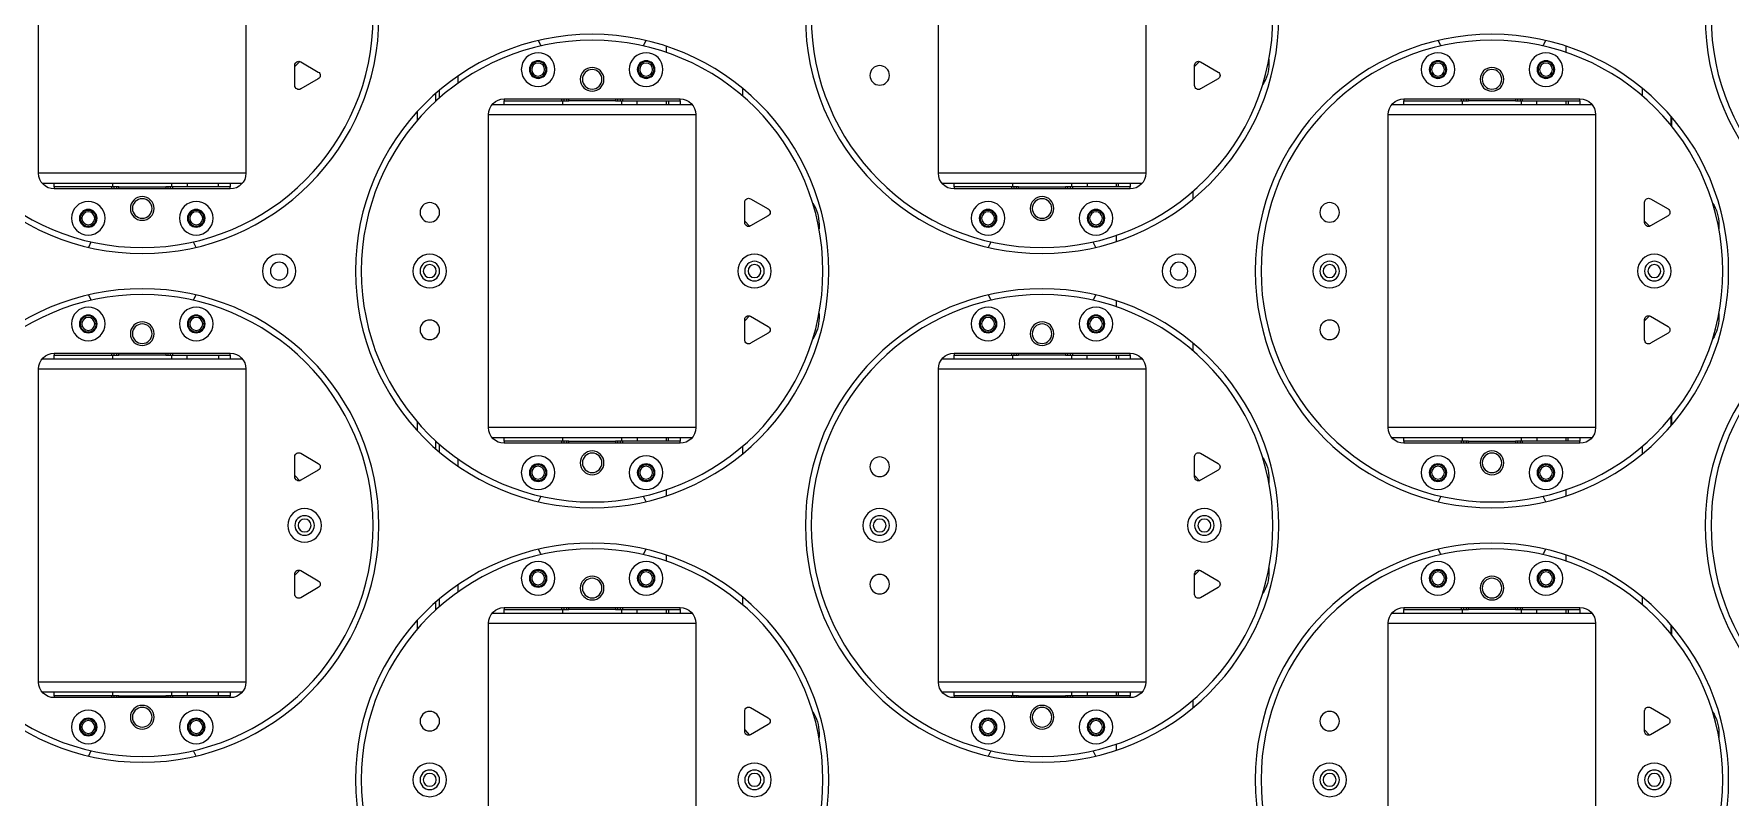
# Model space of a CAD drawing. Header units: millimetres. Extents: x 845401 to 948039, y 511594 to 550263.
# Drawn here: x 927704.9 to 928138.5, y 531937.3 to 532132.3 of the extents above; entities that cross this region are included whole.
import ezdxf

# ---------------------------------------------------------------- set-up
doc = ezdxf.new("R2010")
doc.units = ezdxf.units.MM
doc.layers.add('00', color=7, linetype='Continuous')
doc.layers.add('A-剖-0.10mm.......SECT-L01', color=255, linetype='Continuous', lineweight=18)

# ---------------------------------------------------------------- blocks, each defined once
blk = doc.blocks.new('1260包胶摆轮')
at = {"color": 7, "linetype": 'Continuous', "lineweight": 25}
for p, q in [((4842467.88, 878556.8), (4842467.88, 878476.8)), ((4842520.88, 878476.8), (4842520.88, 878556.8)), ((4842697.88, 878556.8), (4842697.88, 878476.8)), ((4842750.88, 878476.8), (4842750.88, 878556.8)), ((4842628.38, 878509.24), (4842628.38, 878507.66)), ((4842533.38, 878504.05), (4842534.64, 878505.36)), ((4842533.38, 878504.4), (4842533.38, 878499.2)), ((4842539.38, 878502.66), (4842534.88, 878505.26)), ((4842552.38, 878504.8), (4842552.38, 878505.96)), ((4842763.38, 878504.05), (4842764.64, 878505.36)), ((4842763.38, 878504.4), (4842763.38, 878499.2)), ((4842769.38, 878502.66), (4842764.88, 878505.26)), ((4842782.38, 878504.8), (4842782.38, 878505.96)), ((4842534.88, 878498.33), (4842539.38, 878500.93)), ((4842647.88, 878496.51), (4842647.88, 878498.47)), ((4842764.88, 878498.33), (4842769.38, 878500.93)), ((4842353.76, 878494.3), (4842405.01, 878494.3)), ((4842401.88, 878495.8), (4842356.88, 878495.8)), ((4842356.88, 878495.3), (4842356.88, 878495.8)), ((4842371.63, 878495.3), (4842356.88, 878495.3)), ((4842356.88, 878495.3), (4842356.88, 878494.3)), ((4842371.63, 878495.8), (4842371.63, 878495.3)), ((4842372.22, 878495.3), (4842371.63, 878495.3)), ((4842371.88, 878495.3), (4842371.88, 878494.3)), ((4842372.8, 878495.3), (4842372.22, 878495.3)), ((4842373.38, 878495.3), (4842372.8, 878495.3)), ((4842373.38, 878495.8), (4842373.38, 878495.3)), ((4842373.38, 878495.3), (4842385.38, 878495.3)), ((4842385.38, 878495.3), (4842385.38, 878495.8)), ((4842385.97, 878495.3), (4842385.38, 878495.3)), ((4842386.55, 878495.3), (4842385.97, 878495.3)), ((4842387.13, 878495.3), (4842386.55, 878495.3)), ((4842386.88, 878494.3), (4842386.88, 878495.3)), ((4842387.13, 878495.3), (4842387.13, 878495.8)), ((4842401.88, 878495.3), (4842387.13, 878495.3)), ((4842390.88, 878494.3), (4842390.88, 878495.3)), ((4842398.88, 878495.3), (4842398.88, 878494.3)), ((4842401.88, 878495.8), (4842401.88, 878495.3)), ((4842401.88, 878494.3), (4842401.88, 878495.3)), ((4842583.76, 878494.3), (4842635.01, 878494.3)), ((4842631.88, 878495.8), (4842586.88, 878495.8)), ((4842586.88, 878495.3), (4842586.88, 878495.8)), ((4842601.63, 878495.3), (4842586.88, 878495.3)), ((4842586.88, 878495.3), (4842586.88, 878494.3)), ((4842601.63, 878495.8), (4842601.63, 878495.3)), ((4842602.22, 878495.3), (4842601.63, 878495.3)), ((4842601.88, 878495.3), (4842601.88, 878494.3)), ((4842602.8, 878495.3), (4842602.22, 878495.3)), ((4842603.38, 878495.3), (4842602.8, 878495.3)), ((4842603.38, 878495.8), (4842603.38, 878495.3)), ((4842603.38, 878495.3), (4842615.38, 878495.3)), ((4842615.38, 878495.3), (4842615.38, 878495.8)), ((4842615.97, 878495.3), (4842615.38, 878495.3)), ((4842616.55, 878495.3), (4842615.97, 878495.3)), ((4842617.13, 878495.3), (4842616.55, 878495.3)), ((4842616.88, 878494.3), (4842616.88, 878495.3)), ((4842617.13, 878495.3), (4842617.13, 878495.8)), ((4842631.88, 878495.3), (4842617.13, 878495.3)), ((4842620.88, 878494.3), (4842620.88, 878495.3)), ((4842628.38, 878495.3), (4842628.38, 878494.3)), ((4842628.88, 878495.3), (4842628.88, 878494.3)), ((4842631.88, 878495.8), (4842631.88, 878495.3)), ((4842631.88, 878494.3), (4842631.88, 878495.3)), ((4842352.88, 878491.8), (4842352.88, 878411.8)), ((4842405.88, 878411.8), (4842405.88, 878491.8)), ((4842582.88, 878491.8), (4842582.88, 878411.8)), ((4842635.88, 878411.8), (4842635.88, 878491.8)), ((4842770.38, 878479.85), (4842770.38, 878477.5)), ((4842454.38, 878471.41), (4842454.38, 878473.43)), ((4842455.38, 878472.53), (4842455.38, 878470.55)), ((4842520.01, 878474.3), (4842468.76, 878474.3)), ((4842471.88, 878474.3), (4842471.88, 878473.3)), ((4842471.88, 878473.3), (4842486.63, 878473.3)), ((4842471.88, 878472.8), (4842471.88, 878473.3)), ((4842471.88, 878472.8), (4842516.88, 878472.8)), ((4842486.63, 878473.3), (4842486.63, 878472.8)), ((4842486.63, 878473.3), (4842487.22, 878473.3)), ((4842486.88, 878474.3), (4842486.88, 878473.3)), ((4842487.22, 878473.3), (4842487.8, 878473.3)), ((4842487.8, 878473.3), (4842488.38, 878473.3)), ((4842500.38, 878473.3), (4842488.38, 878473.3)), ((4842488.38, 878473.3), (4842488.38, 878472.8)), ((4842500.38, 878472.8), (4842500.38, 878473.3)), ((4842500.38, 878473.3), (4842500.97, 878473.3)), ((4842500.97, 878473.3), (4842501.55, 878473.3)), ((4842501.55, 878473.3), (4842502.13, 878473.3)), ((4842501.88, 878473.3), (4842501.88, 878474.3)), ((4842502.13, 878472.8), (4842502.13, 878473.3)), ((4842502.13, 878473.3), (4842516.88, 878473.3)), ((4842505.88, 878474.3), (4842505.88, 878473.3)), ((4842513.38, 878474.3), (4842513.38, 878473.3)), ((4842513.88, 878473.3), (4842513.88, 878474.3)), ((4842516.88, 878473.3), (4842516.88, 878474.3)), ((4842516.88, 878473.3), (4842516.88, 878472.8)), ((4842532.88, 878472.09), (4842532.88, 878470.13)), ((4842750.01, 878474.3), (4842698.76, 878474.3)), ((4842701.88, 878474.3), (4842701.88, 878473.3)), ((4842701.88, 878472.8), (4842701.88, 878473.3)), ((4842701.88, 878473.3), (4842716.63, 878473.3)), ((4842701.88, 878472.8), (4842746.88, 878472.8)), ((4842716.63, 878473.3), (4842716.63, 878472.8)), ((4842716.63, 878473.3), (4842717.22, 878473.3)), ((4842716.88, 878474.3), (4842716.88, 878473.3)), ((4842717.22, 878473.3), (4842717.8, 878473.3)), ((4842717.8, 878473.3), (4842718.38, 878473.3)), ((4842730.38, 878473.3), (4842718.38, 878473.3)), ((4842718.38, 878473.3), (4842718.38, 878472.8)), ((4842730.38, 878472.8), (4842730.38, 878473.3)), ((4842730.38, 878473.3), (4842730.97, 878473.3)), ((4842730.97, 878473.3), (4842731.55, 878473.3)), ((4842731.55, 878473.3), (4842732.13, 878473.3)), ((4842731.88, 878473.3), (4842731.88, 878474.3)), ((4842732.13, 878473.3), (4842746.88, 878473.3)), ((4842732.13, 878472.8), (4842732.13, 878473.3)), ((4842735.88, 878474.3), (4842735.88, 878473.3)), ((4842743.38, 878474.3), (4842743.38, 878473.3)), ((4842743.88, 878473.3), (4842743.88, 878474.3)), ((4842746.88, 878473.3), (4842746.88, 878474.3)), ((4842746.88, 878473.3), (4842746.88, 878472.8)), ((4842762.88, 878472.09), (4842762.88, 878470.13)), ((4842418.38, 878469.4), (4842418.38, 878464.2)), ((4842424.38, 878467.66), (4842419.88, 878470.26)), ((4842648.38, 878469.4), (4842648.38, 878464.2)), ((4842654.38, 878467.66), (4842649.88, 878470.26)), ((4842419.64, 878463.23), (4842418.38, 878464.54)), ((4842419.88, 878463.33), (4842424.38, 878465.93)), ((4842649.64, 878463.23), (4842648.38, 878464.54)), ((4842649.88, 878463.33), (4842654.38, 878465.93)), ((4842667.38, 878462.63), (4842667.38, 878463.8)), ((4842513.38, 878460.94), (4842513.38, 878459.36)), ((4842743.38, 878460.94), (4842743.38, 878459.36)), ((4842513.38, 878444.24), (4842513.38, 878442.66)), ((4842743.38, 878444.24), (4842743.38, 878442.66)), ((4842418.38, 878439.05), (4842419.64, 878440.36)), ((4842418.38, 878439.4), (4842418.38, 878434.2)), ((4842424.38, 878437.66), (4842419.88, 878440.26)), ((4842648.38, 878439.05), (4842649.64, 878440.36)), ((4842648.38, 878439.4), (4842648.38, 878434.2)), ((4842654.38, 878437.66), (4842649.88, 878440.26)), ((4842667.38, 878439.8), (4842667.38, 878440.96)), ((4842419.88, 878433.33), (4842424.38, 878435.93)), ((4842455.38, 878433.05), (4842455.38, 878431.07)), ((4842532.88, 878433.47), (4842532.88, 878431.51)), ((4842649.88, 878433.33), (4842654.38, 878435.93)), ((4842762.88, 878433.47), (4842762.88, 878431.51)), ((4842454.38, 878430.17), (4842454.38, 878432.19)), ((4842468.76, 878429.3), (4842520.01, 878429.3)), ((4842516.88, 878430.8), (4842471.88, 878430.8)), ((4842471.88, 878430.3), (4842471.88, 878430.8)), ((4842486.63, 878430.3), (4842471.88, 878430.3)), ((4842471.88, 878430.3), (4842471.88, 878429.3)), ((4842486.63, 878430.8), (4842486.63, 878430.3)), ((4842487.22, 878430.3), (4842486.63, 878430.3)), ((4842486.88, 878430.3), (4842486.88, 878429.3)), ((4842487.8, 878430.3), (4842487.22, 878430.3)), ((4842488.38, 878430.3), (4842487.8, 878430.3)), ((4842488.38, 878430.8), (4842488.38, 878430.3)), ((4842488.38, 878430.3), (4842500.38, 878430.3)), ((4842500.38, 878430.3), (4842500.38, 878430.8)), ((4842500.97, 878430.3), (4842500.38, 878430.3)), ((4842501.55, 878430.3), (4842500.97, 878430.3)), ((4842502.13, 878430.3), (4842501.55, 878430.3)), ((4842501.88, 878429.3), (4842501.88, 878430.3)), ((4842502.13, 878430.3), (4842502.13, 878430.8)), ((4842516.88, 878430.3), (4842502.13, 878430.3)), ((4842505.88, 878429.3), (4842505.88, 878430.3)), ((4842513.38, 878430.3), (4842513.38, 878429.3)), ((4842513.88, 878430.3), (4842513.88, 878429.3)), ((4842516.88, 878430.8), (4842516.88, 878430.3)), ((4842516.88, 878429.3), (4842516.88, 878430.3)), ((4842698.76, 878429.3), (4842750.01, 878429.3)), ((4842746.88, 878430.8), (4842701.88, 878430.8)), ((4842701.88, 878430.3), (4842701.88, 878430.8)), ((4842716.63, 878430.3), (4842701.88, 878430.3)), ((4842701.88, 878430.3), (4842701.88, 878429.3)), ((4842716.63, 878430.8), (4842716.63, 878430.3)), ((4842717.22, 878430.3), (4842716.63, 878430.3)), ((4842716.88, 878430.3), (4842716.88, 878429.3)), ((4842717.8, 878430.3), (4842717.22, 878430.3)), ((4842718.38, 878430.3), (4842717.8, 878430.3)), ((4842718.38, 878430.8), (4842718.38, 878430.3)), ((4842718.38, 878430.3), (4842730.38, 878430.3)), ((4842730.38, 878430.3), (4842730.38, 878430.8)), ((4842730.97, 878430.3), (4842730.38, 878430.3)), ((4842731.55, 878430.3), (4842730.97, 878430.3)), ((4842732.13, 878430.3), (4842731.55, 878430.3)), ((4842731.88, 878429.3), (4842731.88, 878430.3)), ((4842732.13, 878430.3), (4842732.13, 878430.8)), ((4842746.88, 878430.3), (4842732.13, 878430.3)), ((4842735.88, 878429.3), (4842735.88, 878430.3)), ((4842743.38, 878430.3), (4842743.38, 878429.3)), ((4842743.88, 878430.3), (4842743.88, 878429.3)), ((4842746.88, 878430.8), (4842746.88, 878430.3)), ((4842746.88, 878429.3), (4842746.88, 878430.3)), ((4842467.88, 878426.8), (4842467.88, 878346.8)), ((4842520.88, 878346.8), (4842520.88, 878426.8)), ((4842697.88, 878426.8), (4842697.88, 878346.8)), ((4842750.88, 878346.8), (4842750.88, 878426.8)), ((4842770.38, 878426.1), (4842770.38, 878423.74)), ((4842405.01, 878409.3), (4842353.76, 878409.3)), ((4842356.88, 878409.3), (4842356.88, 878408.3)), ((4842356.88, 878407.8), (4842356.88, 878408.3)), ((4842356.88, 878408.3), (4842371.63, 878408.3)), ((4842356.88, 878407.8), (4842401.88, 878407.8)), ((4842371.63, 878408.3), (4842371.63, 878407.8)), ((4842371.63, 878408.3), (4842372.22, 878408.3)), ((4842371.88, 878409.3), (4842371.88, 878408.3)), ((4842372.22, 878408.3), (4842372.8, 878408.3)), ((4842372.8, 878408.3), (4842373.38, 878408.3)), ((4842385.38, 878408.3), (4842373.38, 878408.3)), ((4842373.38, 878408.3), (4842373.38, 878407.8)), ((4842385.38, 878407.8), (4842385.38, 878408.3)), ((4842385.38, 878408.3), (4842385.97, 878408.3)), ((4842385.97, 878408.3), (4842386.55, 878408.3)), ((4842386.55, 878408.3), (4842387.13, 878408.3)), ((4842386.88, 878408.3), (4842386.88, 878409.3)), ((4842387.13, 878408.3), (4842401.88, 878408.3)), ((4842387.13, 878407.8), (4842387.13, 878408.3)), ((4842390.88, 878409.3), (4842390.88, 878408.3)), ((4842398.88, 878408.3), (4842398.88, 878409.3)), ((4842401.88, 878408.3), (4842401.88, 878409.3)), ((4842401.88, 878408.3), (4842401.88, 878407.8)), ((4842635.01, 878409.3), (4842583.76, 878409.3)), ((4842586.88, 878409.3), (4842586.88, 878408.3)), ((4842586.88, 878407.8), (4842586.88, 878408.3)), ((4842586.88, 878408.3), (4842601.63, 878408.3)), ((4842586.88, 878407.8), (4842631.88, 878407.8)), ((4842601.63, 878408.3), (4842601.63, 878407.8)), ((4842601.63, 878408.3), (4842602.22, 878408.3)), ((4842601.88, 878409.3), (4842601.88, 878408.3)), ((4842602.22, 878408.3), (4842602.8, 878408.3)), ((4842602.8, 878408.3), (4842603.38, 878408.3)), ((4842615.38, 878408.3), (4842603.38, 878408.3)), ((4842603.38, 878408.3), (4842603.38, 878407.8)), ((4842615.38, 878407.8), (4842615.38, 878408.3)), ((4842615.38, 878408.3), (4842615.97, 878408.3)), ((4842615.97, 878408.3), (4842616.55, 878408.3)), ((4842616.55, 878408.3), (4842617.13, 878408.3)), ((4842616.88, 878408.3), (4842616.88, 878409.3)), ((4842617.13, 878407.8), (4842617.13, 878408.3)), ((4842617.13, 878408.3), (4842631.88, 878408.3)), ((4842620.88, 878409.3), (4842620.88, 878408.3)), ((4842628.38, 878409.3), (4842628.38, 878408.3)), ((4842628.88, 878408.3), (4842628.88, 878409.3)), ((4842631.88, 878408.3), (4842631.88, 878409.3)), ((4842631.88, 878408.3), (4842631.88, 878407.8)), ((4842647.88, 878405.13), (4842647.88, 878407.09)), ((4842533.38, 878404.4), (4842533.38, 878399.2)), ((4842539.38, 878402.66), (4842534.88, 878405.26)), ((4842763.38, 878404.4), (4842763.38, 878399.2)), ((4842769.38, 878402.66), (4842764.88, 878405.26)), ((4842534.64, 878398.23), (4842533.38, 878399.54)), ((4842534.88, 878398.33), (4842539.38, 878400.93)), ((4842552.38, 878397.63), (4842552.38, 878398.8)), ((4842764.64, 878398.23), (4842763.38, 878399.54)), ((4842764.88, 878398.33), (4842769.38, 878400.93)), ((4842782.38, 878397.63), (4842782.38, 878398.8)), ((4842628.38, 878395.94), (4842628.38, 878394.36)), ((4842628.38, 878379.24), (4842628.38, 878377.66)), ((4842533.38, 878374.05), (4842534.64, 878375.36)), ((4842533.38, 878374.4), (4842533.38, 878369.2)), ((4842539.38, 878372.66), (4842534.88, 878375.26)), ((4842552.38, 878374.8), (4842552.38, 878375.96)), ((4842763.38, 878374.05), (4842764.64, 878375.36)), ((4842763.38, 878374.4), (4842763.38, 878369.2)), ((4842769.38, 878372.66), (4842764.88, 878375.26)), ((4842782.38, 878374.8), (4842782.38, 878375.96)), ((4842534.88, 878368.33), (4842539.38, 878370.93)), ((4842647.88, 878366.51), (4842647.88, 878368.47)), ((4842764.88, 878368.33), (4842769.38, 878370.93)), ((4842353.76, 878364.3), (4842405.01, 878364.3)), ((4842401.88, 878365.8), (4842356.88, 878365.8)), ((4842356.88, 878365.3), (4842356.88, 878365.8)), ((4842371.63, 878365.3), (4842356.88, 878365.3)), ((4842356.88, 878365.3), (4842356.88, 878364.3)), ((4842371.63, 878365.8), (4842371.63, 878365.3)), ((4842372.22, 878365.3), (4842371.63, 878365.3)), ((4842371.88, 878365.3), (4842371.88, 878364.3)), ((4842372.8, 878365.3), (4842372.22, 878365.3)), ((4842373.38, 878365.3), (4842372.8, 878365.3)), ((4842373.38, 878365.8), (4842373.38, 878365.3)), ((4842373.38, 878365.3), (4842385.38, 878365.3)), ((4842385.38, 878365.3), (4842385.38, 878365.8)), ((4842385.97, 878365.3), (4842385.38, 878365.3)), ((4842386.55, 878365.3), (4842385.97, 878365.3)), ((4842387.13, 878365.3), (4842386.55, 878365.3)), ((4842386.88, 878364.3), (4842386.88, 878365.3)), ((4842387.13, 878365.3), (4842387.13, 878365.8)), ((4842401.88, 878365.3), (4842387.13, 878365.3)), ((4842390.88, 878364.3), (4842390.88, 878365.3)), ((4842398.88, 878365.3), (4842398.88, 878364.3)), ((4842401.88, 878365.8), (4842401.88, 878365.3)), ((4842401.88, 878364.3), (4842401.88, 878365.3)), ((4842583.76, 878364.3), (4842635.01, 878364.3)), ((4842631.88, 878365.8), (4842586.88, 878365.8)), ((4842586.88, 878365.3), (4842586.88, 878365.8)), ((4842601.63, 878365.3), (4842586.88, 878365.3)), ((4842586.88, 878365.3), (4842586.88, 878364.3)), ((4842601.63, 878365.8), (4842601.63, 878365.3)), ((4842602.22, 878365.3), (4842601.63, 878365.3)), ((4842601.88, 878365.3), (4842601.88, 878364.3)), ((4842602.8, 878365.3), (4842602.22, 878365.3)), ((4842603.38, 878365.3), (4842602.8, 878365.3)), ((4842603.38, 878365.8), (4842603.38, 878365.3)), ((4842603.38, 878365.3), (4842615.38, 878365.3)), ((4842615.38, 878365.3), (4842615.38, 878365.8)), ((4842615.97, 878365.3), (4842615.38, 878365.3)), ((4842616.55, 878365.3), (4842615.97, 878365.3)), ((4842617.13, 878365.3), (4842616.55, 878365.3)), ((4842616.88, 878364.3), (4842616.88, 878365.3)), ((4842617.13, 878365.3), (4842617.13, 878365.8)), ((4842631.88, 878365.3), (4842617.13, 878365.3)), ((4842620.88, 878364.3), (4842620.88, 878365.3)), ((4842628.38, 878365.3), (4842628.38, 878364.3)), ((4842628.88, 878365.3), (4842628.88, 878364.3)), ((4842631.88, 878365.8), (4842631.88, 878365.3)), ((4842631.88, 878364.3), (4842631.88, 878365.3)), ((4842352.88, 878361.8), (4842352.88, 878281.8)), ((4842405.88, 878281.8), (4842405.88, 878361.8)), ((4842582.88, 878361.8), (4842582.88, 878281.8)), ((4842635.88, 878281.8), (4842635.88, 878361.8)), ((4842770.38, 878349.85), (4842770.38, 878347.5)), ((4842454.38, 878341.41), (4842454.38, 878343.43)), ((4842455.38, 878342.53), (4842455.38, 878340.55)), ((4842520.01, 878344.3), (4842468.76, 878344.3)), ((4842471.88, 878344.3), (4842471.88, 878343.3)), ((4842471.88, 878342.8), (4842471.88, 878343.3)), ((4842471.88, 878343.3), (4842486.63, 878343.3)), ((4842471.88, 878342.8), (4842516.88, 878342.8)), ((4842486.63, 878343.3), (4842486.63, 878342.8)), ((4842486.63, 878343.3), (4842487.22, 878343.3)), ((4842486.88, 878344.3), (4842486.88, 878343.3)), ((4842487.22, 878343.3), (4842487.8, 878343.3)), ((4842487.8, 878343.3), (4842488.38, 878343.3)), ((4842500.38, 878343.3), (4842488.38, 878343.3)), ((4842488.38, 878343.3), (4842488.38, 878342.8)), ((4842500.38, 878342.8), (4842500.38, 878343.3)), ((4842500.38, 878343.3), (4842500.97, 878343.3)), ((4842500.97, 878343.3), (4842501.55, 878343.3)), ((4842501.55, 878343.3), (4842502.13, 878343.3)), ((4842501.88, 878343.3), (4842501.88, 878344.3)), ((4842502.13, 878343.3), (4842516.88, 878343.3)), ((4842502.13, 878342.8), (4842502.13, 878343.3)), ((4842505.88, 878344.3), (4842505.88, 878343.3)), ((4842513.38, 878344.3), (4842513.38, 878343.3)), ((4842513.88, 878343.3), (4842513.88, 878344.3)), ((4842516.88, 878343.3), (4842516.88, 878344.3)), ((4842516.88, 878343.3), (4842516.88, 878342.8)), ((4842532.88, 878342.09), (4842532.88, 878340.13)), ((4842750.01, 878344.3), (4842698.76, 878344.3)), ((4842701.88, 878344.3), (4842701.88, 878343.3)), ((4842701.88, 878343.3), (4842716.63, 878343.3)), ((4842701.88, 878342.8), (4842701.88, 878343.3)), ((4842701.88, 878342.8), (4842746.88, 878342.8)), ((4842716.63, 878343.3), (4842716.63, 878342.8)), ((4842716.63, 878343.3), (4842717.22, 878343.3)), ((4842716.88, 878344.3), (4842716.88, 878343.3)), ((4842717.22, 878343.3), (4842717.8, 878343.3)), ((4842717.8, 878343.3), (4842718.38, 878343.3)), ((4842730.38, 878343.3), (4842718.38, 878343.3)), ((4842718.38, 878343.3), (4842718.38, 878342.8)), ((4842730.38, 878342.8), (4842730.38, 878343.3)), ((4842730.38, 878343.3), (4842730.97, 878343.3)), ((4842730.97, 878343.3), (4842731.55, 878343.3)), ((4842731.55, 878343.3), (4842732.13, 878343.3)), ((4842731.88, 878343.3), (4842731.88, 878344.3)), ((4842732.13, 878342.8), (4842732.13, 878343.3)), ((4842732.13, 878343.3), (4842746.88, 878343.3)), ((4842735.88, 878344.3), (4842735.88, 878343.3)), ((4842743.38, 878344.3), (4842743.38, 878343.3)), ((4842743.88, 878343.3), (4842743.88, 878344.3)), ((4842746.88, 878343.3), (4842746.88, 878344.3)), ((4842746.88, 878343.3), (4842746.88, 878342.8)), ((4842762.88, 878342.09), (4842762.88, 878340.13)), ((4842418.38, 878339.4), (4842418.38, 878334.2)), ((4842424.38, 878337.66), (4842419.88, 878340.26)), ((4842648.38, 878339.4), (4842648.38, 878334.2)), ((4842654.38, 878337.66), (4842649.88, 878340.26)), ((4842419.64, 878333.23), (4842418.38, 878334.54)), ((4842419.88, 878333.33), (4842424.38, 878335.93)), ((4842649.64, 878333.23), (4842648.38, 878334.54)), ((4842649.88, 878333.33), (4842654.38, 878335.93)), ((4842667.38, 878332.63), (4842667.38, 878333.8)), ((4842513.38, 878330.94), (4842513.38, 878329.36)), ((4842743.38, 878330.94), (4842743.38, 878329.36))]:
    blk.add_line(p, q, dxfattribs=at)
at = {"color": 8, "linetype": 'Continuous', "lineweight": 25}
for p, q in [((4842372.22, 878495.8), (4842372.22, 878495.3)), ((4842372.8, 878495.3), (4842372.8, 878495.8)), ((4842385.97, 878495.8), (4842385.97, 878495.3)), ((4842386.55, 878495.3), (4842386.55, 878495.8)), ((4842602.22, 878495.8), (4842602.22, 878495.3)), ((4842602.8, 878495.3), (4842602.8, 878495.8)), ((4842615.97, 878495.8), (4842615.97, 878495.3)), ((4842616.55, 878495.3), (4842616.55, 878495.8)), ((4842405.88, 878491.8), (4842352.88, 878491.8)), ((4842635.88, 878491.8), (4842582.88, 878491.8)), ((4842449.64, 878476.07), (4842449.64, 878478.34)), ((4842467.88, 878476.8), (4842520.88, 878476.8)), ((4842697.88, 878476.8), (4842750.88, 878476.8)), ((4842770.15, 878479.56), (4842770.15, 878477.23)), ((4842487.22, 878473.3), (4842487.22, 878472.8)), ((4842487.8, 878472.8), (4842487.8, 878473.3)), ((4842500.97, 878473.3), (4842500.97, 878472.8)), ((4842501.55, 878472.8), (4842501.55, 878473.3)), ((4842717.22, 878473.3), (4842717.22, 878472.8)), ((4842717.8, 878472.8), (4842717.8, 878473.3)), ((4842730.97, 878473.3), (4842730.97, 878472.8)), ((4842731.55, 878472.8), (4842731.55, 878473.3)), ((4842460.12, 878468.77), (4842460.12, 878466.94)), ((4842460.12, 878436.66), (4842460.12, 878434.83)), ((4842487.22, 878430.8), (4842487.22, 878430.3)), ((4842487.8, 878430.3), (4842487.8, 878430.8)), ((4842500.97, 878430.8), (4842500.97, 878430.3)), ((4842501.55, 878430.3), (4842501.55, 878430.8)), ((4842717.22, 878430.8), (4842717.22, 878430.3)), ((4842717.8, 878430.3), (4842717.8, 878430.8)), ((4842730.97, 878430.8), (4842730.97, 878430.3)), ((4842731.55, 878430.3), (4842731.55, 878430.8)), ((4842449.64, 878425.26), (4842449.64, 878427.52)), ((4842520.88, 878426.8), (4842467.88, 878426.8)), ((4842750.88, 878426.8), (4842697.88, 878426.8)), ((4842770.15, 878426.37), (4842770.15, 878424.03)), ((4842352.88, 878411.8), (4842405.88, 878411.8)), ((4842582.88, 878411.8), (4842635.88, 878411.8)), ((4842372.22, 878408.3), (4842372.22, 878407.8)), ((4842372.8, 878407.8), (4842372.8, 878408.3)), ((4842385.97, 878408.3), (4842385.97, 878407.8)), ((4842386.55, 878407.8), (4842386.55, 878408.3)), ((4842602.22, 878408.3), (4842602.22, 878407.8)), ((4842602.8, 878407.8), (4842602.8, 878408.3)), ((4842615.97, 878408.3), (4842615.97, 878407.8)), ((4842616.55, 878407.8), (4842616.55, 878408.3)), ((4842372.22, 878365.8), (4842372.22, 878365.3)), ((4842372.8, 878365.3), (4842372.8, 878365.8)), ((4842385.97, 878365.8), (4842385.97, 878365.3)), ((4842386.55, 878365.3), (4842386.55, 878365.8)), ((4842602.22, 878365.8), (4842602.22, 878365.3)), ((4842602.8, 878365.3), (4842602.8, 878365.8)), ((4842615.97, 878365.8), (4842615.97, 878365.3)), ((4842616.55, 878365.3), (4842616.55, 878365.8)), ((4842405.88, 878361.8), (4842352.88, 878361.8)), ((4842635.88, 878361.8), (4842582.88, 878361.8)), ((4842449.64, 878346.07), (4842449.64, 878348.34)), ((4842467.88, 878346.8), (4842520.88, 878346.8)), ((4842697.88, 878346.8), (4842750.88, 878346.8)), ((4842770.15, 878349.56), (4842770.15, 878347.23)), ((4842487.22, 878343.3), (4842487.22, 878342.8)), ((4842487.8, 878342.8), (4842487.8, 878343.3)), ((4842500.97, 878343.3), (4842500.97, 878342.8)), ((4842501.55, 878342.8), (4842501.55, 878343.3)), ((4842717.22, 878343.3), (4842717.22, 878342.8)), ((4842717.8, 878342.8), (4842717.8, 878343.3)), ((4842730.97, 878343.3), (4842730.97, 878342.8)), ((4842731.55, 878342.8), (4842731.55, 878343.3)), ((4842460.12, 878338.77), (4842460.12, 878336.94))]:
    blk.add_line(p, q, dxfattribs=at)
at = {"color": 7, "linetype": 'Continuous', "lineweight": 25, "flags": 128}
for points in [[(4842365.67, 878510.72), (4842365.69, 878510.66), (4842366.36, 878509.34)], [(4842392.4, 878509.34), (4842393.07, 878510.66), (4842393.1, 878510.72)], [(4842595.67, 878510.72), (4842595.69, 878510.66), (4842596.36, 878509.34)], [(4842622.4, 878509.34), (4842623.07, 878510.66), (4842623.1, 878510.72)], [(4842481.36, 878459.25), (4842481.2, 878458.96), (4842480.67, 878457.87)], [(4842508.1, 878457.87), (4842507.56, 878458.96), (4842507.4, 878459.25)], [(4842711.36, 878459.25), (4842711.2, 878458.96), (4842710.67, 878457.87)], [(4842738.1, 878457.87), (4842737.56, 878458.96), (4842737.4, 878459.25)], [(4842480.67, 878445.72), (4842480.69, 878445.66), (4842481.36, 878444.34)], [(4842507.4, 878444.34), (4842508.07, 878445.66), (4842508.1, 878445.72)], [(4842710.67, 878445.72), (4842710.69, 878445.66), (4842711.36, 878444.34)], [(4842737.4, 878444.34), (4842738.07, 878445.66), (4842738.1, 878445.72)], [(4842366.36, 878394.25), (4842366.2, 878393.96), (4842365.67, 878392.87)], [(4842393.1, 878392.87), (4842392.56, 878393.96), (4842392.4, 878394.25)], [(4842596.36, 878394.25), (4842596.2, 878393.96), (4842595.67, 878392.87)], [(4842623.1, 878392.87), (4842622.56, 878393.96), (4842622.4, 878394.25)], [(4842365.67, 878380.72), (4842365.69, 878380.66), (4842366.36, 878379.34)], [(4842392.4, 878379.34), (4842393.07, 878380.66), (4842393.1, 878380.72)], [(4842595.67, 878380.72), (4842595.69, 878380.66), (4842596.36, 878379.34)], [(4842622.4, 878379.34), (4842623.07, 878380.66), (4842623.1, 878380.72)], [(4842481.36, 878329.25), (4842481.2, 878328.96), (4842480.67, 878327.87)], [(4842508.1, 878327.87), (4842507.56, 878328.96), (4842507.4, 878329.25)], [(4842711.36, 878329.25), (4842711.2, 878328.96), (4842710.67, 878327.87)], [(4842738.1, 878327.87), (4842737.56, 878328.96), (4842737.4, 878329.25)]]:
    blk.add_lwpolyline(points, dxfattribs=at)
at = {"color": 7, "linetype": 'Continuous', "lineweight": 25}
for centre, radius in [((4842494.38, 878516.8), 60.5), ((4842724.38, 878516.8), 60.5), ((4842494.38, 878516.8), 59), ((4842724.38, 878516.8), 59), ((4842452.88, 878516.8), 4.3), ((4842535.88, 878516.8), 4.3), ((4842682.88, 878516.8), 4.3), ((4842765.88, 878516.8), 4.3), ((4842452.88, 878516.8), 2.5), ((4842452.88, 878516.8), 1.65), ((4842535.88, 878516.8), 2.5), ((4842535.88, 878516.8), 1.65), ((4842682.88, 878516.8), 2.5), ((4842682.88, 878516.8), 1.65), ((4842765.88, 878516.8), 2.5), ((4842765.88, 878516.8), 1.65), ((4842379.38, 878451.8), 60.5), ((4842379.38, 878451.8), 59), ((4842609.38, 878451.8), 60.5), ((4842609.38, 878451.8), 59), ((4842839.38, 878451.8), 60.5), ((4842839.38, 878451.8), 59), ((4842365.58, 878503.3), 4.3), ((4842393.18, 878503.3), 4.3), ((4842595.58, 878503.3), 4.3), ((4842623.18, 878503.3), 4.3), ((4842365.58, 878503.3), 2.25), ((4842365.58, 878503.3), 2.02), ((4842365.58, 878503.3), 1.65), ((4842379.38, 878500.8), 3.03), ((4842379.38, 878500.8), 2.5), ((4842393.18, 878503.3), 2.25), ((4842393.18, 878503.3), 2.02), ((4842393.18, 878503.3), 1.65), ((4842452.88, 878501.8), 2.5), ((4842595.58, 878503.3), 2.25), ((4842595.58, 878503.3), 2.03), ((4842595.58, 878503.3), 1.65), ((4842609.38, 878500.8), 3.03), ((4842609.38, 878500.8), 2.5), ((4842623.18, 878503.3), 2.25), ((4842623.18, 878503.3), 2.03), ((4842623.18, 878503.3), 1.65), ((4842682.88, 878501.8), 2.5), ((4842480.58, 878465.3), 4.3), ((4842480.58, 878465.3), 2.25), ((4842494.38, 878467.8), 3.03), ((4842494.38, 878467.8), 2.5), ((4842508.18, 878465.3), 4.3), ((4842508.18, 878465.3), 2.25), ((4842567.88, 878466.8), 2.5), ((4842710.58, 878465.3), 4.3), ((4842710.58, 878465.3), 2.25), ((4842724.38, 878467.8), 3.03), ((4842724.38, 878467.8), 2.5), ((4842738.18, 878465.3), 4.3), ((4842738.18, 878465.3), 2.25), ((4842480.58, 878465.3), 2.02), ((4842480.58, 878465.3), 1.65), ((4842508.18, 878465.3), 2.02), ((4842508.18, 878465.3), 1.65), ((4842710.58, 878465.3), 2.02), ((4842710.58, 878465.3), 1.65), ((4842738.18, 878465.3), 2.02), ((4842738.18, 878465.3), 1.65), ((4842420.88, 878451.8), 4.3), ((4842567.88, 878451.8), 4.3), ((4842650.88, 878451.8), 4.3), ((4842420.88, 878451.8), 2.5), ((4842420.88, 878451.8), 1.65), ((4842567.88, 878451.8), 2.5), ((4842567.88, 878451.8), 1.65), ((4842650.88, 878451.8), 2.5), ((4842650.88, 878451.8), 1.65), ((4842494.38, 878386.8), 60.5), ((4842494.38, 878386.8), 59), ((4842724.38, 878386.8), 60.5), ((4842724.38, 878386.8), 59), ((4842480.58, 878438.3), 4.3), ((4842508.18, 878438.3), 4.3), ((4842710.58, 878438.3), 4.3), ((4842738.18, 878438.3), 4.3), ((4842480.58, 878438.3), 2.25), ((4842480.58, 878438.3), 2.02), ((4842480.58, 878438.3), 1.65), ((4842494.38, 878435.8), 3.03), ((4842494.38, 878435.8), 2.5), ((4842508.18, 878438.3), 2.25), ((4842508.18, 878438.3), 2.02), ((4842508.18, 878438.3), 1.65), ((4842567.88, 878436.8), 2.5), ((4842710.58, 878438.3), 2.25), ((4842710.58, 878438.3), 2.02), ((4842710.58, 878438.3), 1.65), ((4842724.38, 878435.8), 3.03), ((4842724.38, 878435.8), 2.5), ((4842738.18, 878438.3), 2.25), ((4842738.18, 878438.3), 2.02), ((4842738.18, 878438.3), 1.65), ((4842365.58, 878400.3), 4.3), ((4842365.58, 878400.3), 2.25), ((4842379.38, 878402.8), 3.03), ((4842379.38, 878402.8), 2.5), ((4842393.18, 878400.3), 4.3), ((4842393.18, 878400.3), 2.25), ((4842452.88, 878401.8), 2.5), ((4842595.58, 878400.3), 4.3), ((4842595.58, 878400.3), 2.25), ((4842609.38, 878402.8), 3.03), ((4842609.38, 878402.8), 2.5), ((4842623.18, 878400.3), 4.3), ((4842623.18, 878400.3), 2.25), ((4842682.88, 878401.8), 2.5), ((4842365.58, 878400.3), 2.03), ((4842365.58, 878400.3), 1.65), ((4842393.18, 878400.3), 2.03), ((4842393.18, 878400.3), 1.65), ((4842595.58, 878400.3), 2.03), ((4842595.58, 878400.3), 1.65), ((4842623.18, 878400.3), 2.03), ((4842623.18, 878400.3), 1.65), ((4842414.38, 878386.8), 4.3), ((4842452.88, 878386.8), 4.3), ((4842535.88, 878386.8), 4.3), ((4842644.38, 878386.8), 4.3), ((4842682.88, 878386.8), 4.3), ((4842765.88, 878386.8), 4.3), ((4842414.38, 878386.8), 2.25), ((4842452.88, 878386.8), 2.5), ((4842452.88, 878386.8), 1.65), ((4842535.88, 878386.8), 2.5), ((4842535.88, 878386.8), 1.65), ((4842644.38, 878386.8), 2.25), ((4842682.88, 878386.8), 2.5), ((4842682.88, 878386.8), 1.65), ((4842765.88, 878386.8), 2.5), ((4842765.88, 878386.8), 1.65), ((4842379.38, 878321.8), 60.5), ((4842379.38, 878321.8), 59), ((4842609.38, 878321.8), 60.5), ((4842609.38, 878321.8), 59), ((4842839.38, 878321.8), 60.5), ((4842839.38, 878321.8), 59), ((4842365.58, 878373.3), 4.3), ((4842393.18, 878373.3), 4.3), ((4842595.58, 878373.3), 4.3), ((4842623.18, 878373.3), 4.3), ((4842365.58, 878373.3), 2.25), ((4842365.58, 878373.3), 2.02), ((4842365.58, 878373.3), 1.65), ((4842379.38, 878370.8), 3.03), ((4842379.38, 878370.8), 2.5), ((4842393.18, 878373.3), 2.25), ((4842393.18, 878373.3), 2.02), ((4842393.18, 878373.3), 1.65), ((4842452.88, 878371.8), 2.5), ((4842595.58, 878373.3), 2.25), ((4842595.58, 878373.3), 2.02), ((4842595.58, 878373.3), 1.65), ((4842609.38, 878370.8), 3.03), ((4842609.38, 878370.8), 2.5), ((4842623.18, 878373.3), 2.25), ((4842623.18, 878373.3), 2.02), ((4842623.18, 878373.3), 1.65), ((4842682.88, 878371.8), 2.5), ((4842480.58, 878335.3), 4.3), ((4842480.58, 878335.3), 2.25), ((4842494.38, 878337.8), 3.03), ((4842494.38, 878337.8), 2.5), ((4842508.18, 878335.3), 4.3), ((4842508.18, 878335.3), 2.25), ((4842567.88, 878336.8), 2.5), ((4842710.58, 878335.3), 4.3), ((4842710.58, 878335.3), 2.25), ((4842724.38, 878337.8), 3.03), ((4842724.38, 878337.8), 2.5), ((4842738.18, 878335.3), 4.3), ((4842738.18, 878335.3), 2.25), ((4842480.58, 878335.3), 2.03), ((4842480.58, 878335.3), 1.65), ((4842508.18, 878335.3), 2.03), ((4842508.18, 878335.3), 1.65), ((4842710.58, 878335.3), 2.03), ((4842710.58, 878335.3), 1.65), ((4842738.18, 878335.3), 2.03), ((4842738.18, 878335.3), 1.65)]:
    blk.add_circle(centre, radius, dxfattribs=at)
for centre, radius, start, end in [((4842534.38, 878504.4), 1, 60, 180), ((4842538.88, 878501.8), 1, 300, 60), ((4842542.63, 878504.8), 9.75, 326.5886, 0), ((4842764.38, 878504.4), 1, 60, 180), ((4842768.88, 878501.8), 1, 300, 60), ((4842772.63, 878504.8), 9.75, 326.5886, 0), ((4842534.38, 878499.2), 1, 180, 300), ((4842764.38, 878499.2), 1, 180, 300), ((4842356.88, 878491.8), 4, 90, 180), ((4842401.88, 878491.8), 4, 0, 90), ((4842586.88, 878491.8), 4, 90, 180), ((4842631.88, 878491.8), 4, 0, 90), ((4842471.88, 878476.8), 4, 180, 270), ((4842516.88, 878476.8), 4, 270, 0), ((4842701.88, 878476.8), 4, 180, 270), ((4842746.88, 878476.8), 4, 270, 0), ((4842419.38, 878469.4), 1, 60, 180), ((4842423.88, 878466.8), 1, 300, 60), ((4842649.38, 878469.4), 1, 60, 180), ((4842653.88, 878466.8), 1, 300, 60), ((4842657.63, 878463.8), 9.75, 0, 33.4114), ((4842419.38, 878464.2), 1, 180, 300), ((4842649.38, 878464.2), 1, 180, 300), ((4842419.38, 878439.4), 1, 60, 180), ((4842423.88, 878436.8), 1, 300, 60), ((4842649.38, 878439.4), 1, 60, 180), ((4842653.88, 878436.8), 1, 300, 60), ((4842657.63, 878439.8), 9.75, 326.5886, 0), ((4842419.38, 878434.2), 1, 180, 300), ((4842649.38, 878434.2), 1, 180, 300), ((4842471.88, 878426.8), 4, 90, 180), ((4842516.88, 878426.8), 4, 0, 90), ((4842701.88, 878426.8), 4, 90, 180), ((4842746.88, 878426.8), 4, 0, 90), ((4842356.88, 878411.8), 4, 180, 270), ((4842401.88, 878411.8), 4, 270, 0), ((4842586.88, 878411.8), 4, 180, 270), ((4842631.88, 878411.8), 4, 270, 0), ((4842534.38, 878404.4), 1, 60, 180), ((4842538.88, 878401.8), 1, 300, 60), ((4842542.63, 878398.8), 9.75, 0, 33.4114), ((4842764.38, 878404.4), 1, 60, 180), ((4842768.88, 878401.8), 1, 300, 60), ((4842772.63, 878398.8), 9.75, 0, 33.4114), ((4842534.38, 878399.2), 1, 180, 300), ((4842764.38, 878399.2), 1, 180, 300), ((4842534.38, 878374.4), 1, 60, 180), ((4842538.88, 878371.8), 1, 300, 60), ((4842542.63, 878374.8), 9.75, 326.5886, 0), ((4842764.38, 878374.4), 1, 60, 180), ((4842768.88, 878371.8), 1, 300, 60), ((4842772.63, 878374.8), 9.75, 326.5886, 0), ((4842534.38, 878369.2), 1, 180, 300), ((4842764.38, 878369.2), 1, 180, 300), ((4842356.88, 878361.8), 4, 90, 180), ((4842401.88, 878361.8), 4, 0, 90), ((4842586.88, 878361.8), 4, 90, 180), ((4842631.88, 878361.8), 4, 0, 90), ((4842471.88, 878346.8), 4, 180, 270), ((4842516.88, 878346.8), 4, 270, 0), ((4842701.88, 878346.8), 4, 180, 270), ((4842746.88, 878346.8), 4, 270, 0), ((4842419.38, 878339.4), 1, 60, 180), ((4842423.88, 878336.8), 1, 300, 60), ((4842649.38, 878339.4), 1, 60, 180), ((4842653.88, 878336.8), 1, 300, 60), ((4842657.63, 878333.8), 9.75, 0, 33.4114), ((4842419.38, 878334.2), 1, 180, 300), ((4842649.38, 878334.2), 1, 180, 300)]:
    blk.add_arc(centre, radius, start, end, dxfattribs=at)
blk = doc.blocks.new('小盘摆轮加过渡板')
at = {"layer": 'A-剖-0.10mm.......SECT-L01', "color": 1, "xscale": -1, "rotation": 180}
blk.add_blockref('1260包胶摆轮', (-4107700.62, 1220537.36), dxfattribs=at)
blk = doc.blocks.new('C线')
blk.add_blockref('小盘摆轮加过渡板', (274923.7, 128758.97, 25.38))

msp = doc.modelspace()

# ---------------------------------------------------------------- block references
at = {"layer": '00'}
msp.add_blockref('C线', (-81869.83, 61162.22), dxfattribs=at)

doc.saveas('drawing.dxf')
